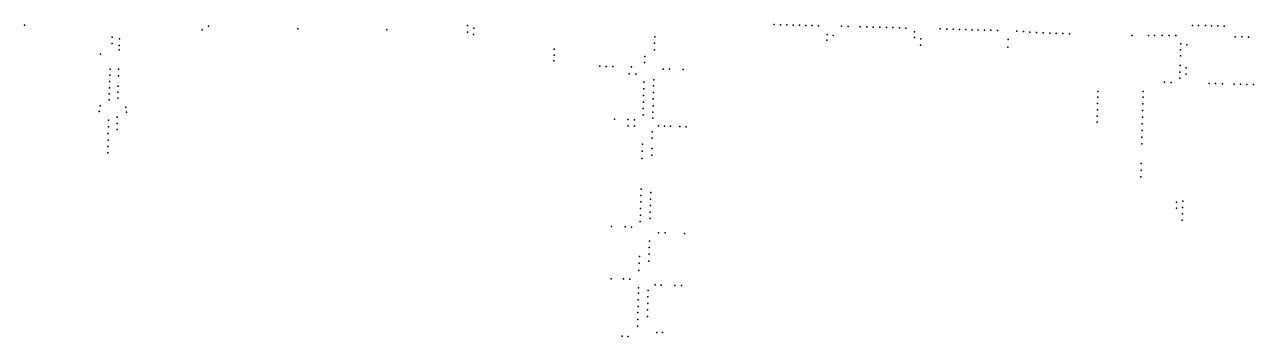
# Model space of a CAD drawing. Extents: x 484590 to 497623, y 5453287 to 5460069.
# Drawn here: x 488693 to 491100, y 5456142 to 5456752 of the extents above; entities that cross this region are included whole.
import ezdxf

# ---------------------------------------------------------------- set-up
doc = ezdxf.new("R2010")
doc.units = 0
doc.header["$MEASUREMENT"] = 0
doc.layers.add('Parking_Meter_Rates_and_Time_L', color=10, linetype='Continuous')

msp = doc.modelspace()

# ---------------------------------------------------------------- linework, layer by layer
at = {"layer": 'Parking_Meter_Rates_and_Time_L'}
for p in [(488693.035, 5456751.235), (489040.716, 5456742.159), (489053.112, 5456748.997), (489053.112, 5456748.997), (489227.96, 5456744.03), (489227.96, 5456744.03), (489402.475, 5456742.079), (489402.475, 5456742.079), (489560.84, 5456750.91), (489560.84, 5456750.91), (489572.93, 5456745.61), (489572.93, 5456745.61), (490161.355, 5456752.442), (490161.355, 5456752.442), (490173.686, 5456752.244), (490173.686, 5456752.244), (490186.154, 5456751.928), (490186.154, 5456751.928), (490198.51, 5456751.583), (490198.51, 5456751.583), (490210.965, 5456751.089), (490210.965, 5456751.089), (490223.34, 5456750.827), (490223.34, 5456750.827), (490235.639, 5456750.471), (490235.639, 5456750.471), (490248.14, 5456750.245), (490248.14, 5456750.245), (490293.09, 5456749.022), (490293.09, 5456749.022), (490306.2, 5456748.608), (490329.639, 5456748.117), (490329.639, 5456748.117), (490342.563, 5456747.724), (490342.563, 5456747.724), (490355.483, 5456747.389), (490355.483, 5456747.389), (490368.432, 5456747.065), (490368.432, 5456747.065), (490381.213, 5456746.664), (490381.213, 5456746.664), (490394.033, 5456746.406), (490394.033, 5456746.406), (490406.877, 5456746.145), (490406.877, 5456746.145), (490419.39, 5456745.654), (490419.39, 5456745.654), (490486.179, 5456743.864), (490486.179, 5456743.864), (490499.227, 5456743.535), (490499.227, 5456743.535), (490511.966, 5456743.371), (490511.966, 5456743.371), (490524.166, 5456742.988), (490524.166, 5456742.988), (490536.615, 5456742.618), (490536.615, 5456742.618), (490548.85, 5456742.388), (490548.85, 5456742.388), (490980.85, 5456750.93), (490992.64, 5456750.68), (490992.64, 5456750.68), (491006, 5456750.38), (491006, 5456750.38), (491017.95, 5456750.04), (491017.95, 5456750.04), (491030.4, 5456749.69), (491030.4, 5456749.69), (491042.76, 5456749.32), (491042.76, 5456749.32), (488864.729, 5456727.737), (488864.729, 5456727.737), (488878.709, 5456724.33), (488878.709, 5456724.33), (489560.5, 5456737.52), (489560.5, 5456737.52), (489572.61, 5456733.27), (489572.61, 5456733.27), (489927.54, 5456728.3), (490264.61, 5456722), (490264.88, 5456733.3), (490264.88, 5456733.3), (490276.6, 5456731.05), (490276.6, 5456731.05), (490436.11, 5456726.92), (490436.11, 5456726.92), (490436.438, 5456738.09), (490448.28, 5456724.73), (490448.28, 5456724.73), (490561.039, 5456741.936), (490561.039, 5456741.936), (490573.39, 5456741.632), (490573.39, 5456741.632), (490585.689, 5456741.374), (490585.689, 5456741.374), (490598.939, 5456741.025), (490619.46, 5456723.069), (490619.46, 5456723.069), (490636.596, 5456739.425), (490636.596, 5456739.425), (490649.363, 5456738.63), (490649.363, 5456738.63), (490662.187, 5456737.839), (490662.187, 5456737.839), (490675.175, 5456737.022), (490675.175, 5456737.022), (490687.902, 5456736.113), (490687.902, 5456736.113), (490701.148, 5456735.542), (490701.148, 5456735.542), (490713.802, 5456735.145), (490713.802, 5456735.145), (490726.76, 5456734.844), (490726.76, 5456734.844), (490739.677, 5456734.448), (490739.677, 5456734.448), (490862.06, 5456731.29), (490862.06, 5456731.29), (490894.3, 5456731.16), (490894.3, 5456731.16), (490906.55, 5456731.12), (490906.55, 5456731.12), (490921.5, 5456731.14), (490921.5, 5456731.14), (490934.89, 5456731.18), (490934.89, 5456731.18), (490947.84, 5456731.05), (491064.54, 5456728.68), (491064.54, 5456728.68), (491077.4, 5456728.31), (491077.4, 5456728.31), (491090.47, 5456727.94), (488841.884, 5456694.591), (488864.379, 5456715.609), (488878.191, 5456703.025), (488878.397, 5456711.492), (488878.397, 5456711.492), (489730.55, 5456704.55), (489730.55, 5456704.55), (489926.88, 5456703.22), (489926.88, 5456703.22), (489927.16, 5456715.98), (489927.16, 5456715.98), (490447.98, 5456712.31), (490447.98, 5456712.31), (490619.024, 5456708.107), (490619.024, 5456708.107), (490957.27, 5456702.76), (490957.27, 5456702.76), (490957.55, 5456714.91), (490957.55, 5456714.91), (490969.69, 5456712.61), (490969.69, 5456712.61), (489729.89, 5456681.24), (489730.23, 5456692.3), (489730.23, 5456692.3), (489820.03, 5456670.94), (489832.41, 5456670.63), (489832.41, 5456670.63), (489845.24, 5456670.32), (489845.24, 5456670.32), (489907.26, 5456678.46), (489907.26, 5456678.46), (489907.78, 5456690.06), (489907.78, 5456690.06), (490956.46, 5456672.04), (490956.46, 5456672.04), (490956.95, 5456691.04), (488859.848, 5456653.129), (488859.848, 5456653.129), (488860.461, 5456665.293), (488860.461, 5456665.293), (488876.809, 5456652.088), (488876.809, 5456652.088), (488877.135, 5456665.05), (488877.135, 5456665.05), (489877.51, 5456655.74), (489877.51, 5456655.74), (489881.93, 5456669.33), (489881.93, 5456669.33), (489890.35, 5456655.44), (489890.35, 5456655.44), (489943.71, 5456665.38), (489943.71, 5456665.38), (489956.15, 5456665.11), (489956.15, 5456665.11), (489983.086, 5456664.661), (489983.086, 5456664.661), (490955.85, 5456647.77), (490956.11, 5456659.37), (490956.11, 5456659.37), (490968.11, 5456655.21), (490968.11, 5456655.21), (490968.47, 5456667.39), (488859.24, 5456628.711), (488859.24, 5456628.711), (488859.524, 5456640.683), (488859.524, 5456640.683), (488876.196, 5456631.591), (489905.98, 5456626.63), (489905.98, 5456626.63), (489906.31, 5456639.63), (489906.31, 5456639.63), (489924.97, 5456632.36), (489924.97, 5456632.36), (489925.4, 5456644.43), (490925.961, 5456639.554), (490925.961, 5456639.554), (490938.912, 5456639.258), (490938.912, 5456639.258), (491013.6, 5456637.306), (491025.587, 5456636.94), (491025.587, 5456636.94), (491039.556, 5456636.601), (491039.556, 5456636.601), (491062.259, 5456635.976), (491062.259, 5456635.976), (491074.867, 5456635.643), (491074.867, 5456635.643), (491087.366, 5456635.27), (491087.366, 5456635.27), (491100.046, 5456635.023), (491100.046, 5456635.023), (488858.589, 5456604.723), (488858.906, 5456616.512), (488858.906, 5456616.512), (488875.62, 5456608.212), (488875.62, 5456608.212), (488875.925, 5456620.067), (488875.925, 5456620.067), (489905.21, 5456600.21), (489905.21, 5456600.21), (489905.56, 5456613.62), (489905.56, 5456613.62), (489924.34, 5456606.65), (489924.34, 5456606.65), (489924.7, 5456619.4), (489924.7, 5456619.4), (490794.871, 5456598.012), (490794.871, 5456598.012), (490795.22, 5456610.236), (490795.22, 5456610.236), (490795.535, 5456621.327), (490883.828, 5456610.182), (490883.828, 5456610.182), (490884.116, 5456621.532), (488839.34, 5456581.827), (488839.34, 5456581.827), (488840.982, 5456593.099), (488840.982, 5456593.099), (488891.55, 5456590.89), (488891.55, 5456590.89), (488892.977, 5456581.157), (489904.61, 5456575.61), (489904.91, 5456587.91), (489904.91, 5456587.91), (489923.6, 5456580.6), (489923.6, 5456580.6), (489923.99, 5456593.25), (489923.99, 5456593.25), (490794.518, 5456585.642), (490794.518, 5456585.642), (490883.073, 5456584.021), (490883.073, 5456584.021), (490883.446, 5456596.964), (490883.446, 5456596.964), (488857.185, 5456552.244), (488857.185, 5456552.244), (488857.549, 5456565.134), (488857.549, 5456565.134), (488874.453, 5456558.79), (488874.453, 5456558.79), (488874.64, 5456571.032), (489848.34, 5456566.84), (489848.34, 5456566.84), (489874.69, 5456566.28), (489874.69, 5456566.28), (489875.22, 5456554.12), (489875.22, 5456554.12), (489887.63, 5456565.89), (489887.63, 5456565.89), (489887.93, 5456553.64), (489887.93, 5456553.64), (489923.423, 5456569.037), (489934.78, 5456553.86), (489934.78, 5456553.86), (489946.66, 5456553.5), (489946.66, 5456553.5), (489958.08, 5456553.17), (489976.75, 5456552.69), (489976.75, 5456552.69), (489988.88, 5456552.35), (489988.88, 5456552.35), (490793.879, 5456560.954), (490793.879, 5456560.954), (490794.237, 5456573.28), (490794.237, 5456573.28), (490882.415, 5456558.012), (490882.415, 5456558.012), (490882.792, 5456571.05), (490882.792, 5456571.05), (488856.46, 5456526.064), (488856.46, 5456526.064), (488856.87, 5456539.259), (488856.87, 5456539.259), (488874.548, 5456547.012), (488874.548, 5456547.012), (489922.34, 5456530.19), (489922.34, 5456530.19), (489922.64, 5456542.24), (490881.697, 5456531.76), (490881.697, 5456531.76), (490882.123, 5456544.932), (490882.123, 5456544.932), (488856.102, 5456513.377), (488856.102, 5456513.377), (489902.66, 5456504.37), (489902.66, 5456504.37), (489903.16, 5456518.45), (489903.16, 5456518.45), (489921.78, 5456509.54), (490881.345, 5456518.938), (490881.345, 5456518.938), (488855.814, 5456501.201), (489902.32, 5456490.29), (489902.32, 5456490.29), (489921.44, 5456496.89), (489921.44, 5456496.89), (490880.363, 5456480.044), (490880.363, 5456480.044), (490879.672, 5456454.404), (490879.672, 5456454.404), (490880.026, 5456467.214), (490880.026, 5456467.214), (489900.64, 5456429.91), (489900.64, 5456429.91), (489900.05, 5456405.1), (489900.05, 5456405.1), (489900.43, 5456417.53), (489900.43, 5456417.53), (489919.121, 5456410.604), (489919.121, 5456410.604), (489919.475, 5456423.261), (489919.475, 5456423.261), (490961.669, 5456406.186), (489899.74, 5456392.02), (489899.74, 5456392.02), (489918.481, 5456385.157), (489918.481, 5456385.157), (489918.805, 5456397.855), (489918.805, 5456397.855), (490949.132, 5456392.697), (490949.394, 5456404.637), (490949.394, 5456404.637), (490960.986, 5456381.792), (490960.986, 5456381.792), (490961.27, 5456394.116), (490961.27, 5456394.116), (489899.15, 5456366.96), (489899.38, 5456379.33), (489899.38, 5456379.33), (489918.123, 5456372.422), (489918.123, 5456372.422), (490960.661, 5456369.419), (490960.661, 5456369.419), (489842.91, 5456356.75), (489842.91, 5456356.75), (489869.3, 5456356.04), (489869.3, 5456356.04), (489882.08, 5456355.69), (489882.08, 5456355.69), (489934.69, 5456344.76), (489934.69, 5456344.76), (489947.69, 5456344.36), (489947.69, 5456344.36), (489985.85, 5456343.33), (489985.85, 5456343.33), (489916.54, 5456315.46), (489916.54, 5456315.46), (489916.84, 5456328.11), (489916.84, 5456328.11), (489896.91, 5456284.8), (489896.91, 5456284.8), (489897.23, 5456297.97), (489897.23, 5456297.97), (489916.005, 5456288.973), (489916.005, 5456288.973), (489916.17, 5456302.43), (489916.17, 5456302.43), (489896.51, 5456270.81), (489896.51, 5456270.81), (489842.32, 5456254.6), (489842.32, 5456254.6), (489865.88, 5456254.1), (489865.88, 5456254.1), (489878.71, 5456253.8), (489878.71, 5456253.8), (489895.424, 5456236.839), (489928.49, 5456242.51), (489928.49, 5456242.51), (489939.91, 5456242.21), (489967.05, 5456241.54), (489967.05, 5456241.54), (489979.48, 5456241.27), (489979.48, 5456241.27), (489895.07, 5456213.32), (489895.07, 5456213.32), (489895.31, 5456226.03), (489895.31, 5456226.03), (489914.04, 5456219.09), (489914.04, 5456219.09), (489914.37, 5456231.27), (489894.66, 5456200.44), (489894.66, 5456200.44), (489913.33, 5456193.49), (489913.33, 5456193.49), (489913.71, 5456206.28), (489913.71, 5456206.28), (489893.96, 5456174.38), (489893.96, 5456174.38), (489894.31, 5456188.13), (489894.31, 5456188.13), (489912.97, 5456180.44), (489912.97, 5456180.44), (489863.37, 5456141.72), (489863.37, 5456141.72), (489875.38, 5456141.5), (489875.38, 5456141.5), (489893.79, 5456161.83), (489931.781, 5456149.496), (489942.796, 5456149.209), (489942.796, 5456149.209)]:
    msp.add_point(p, dxfattribs=at)

doc.saveas('drawing.dxf')
